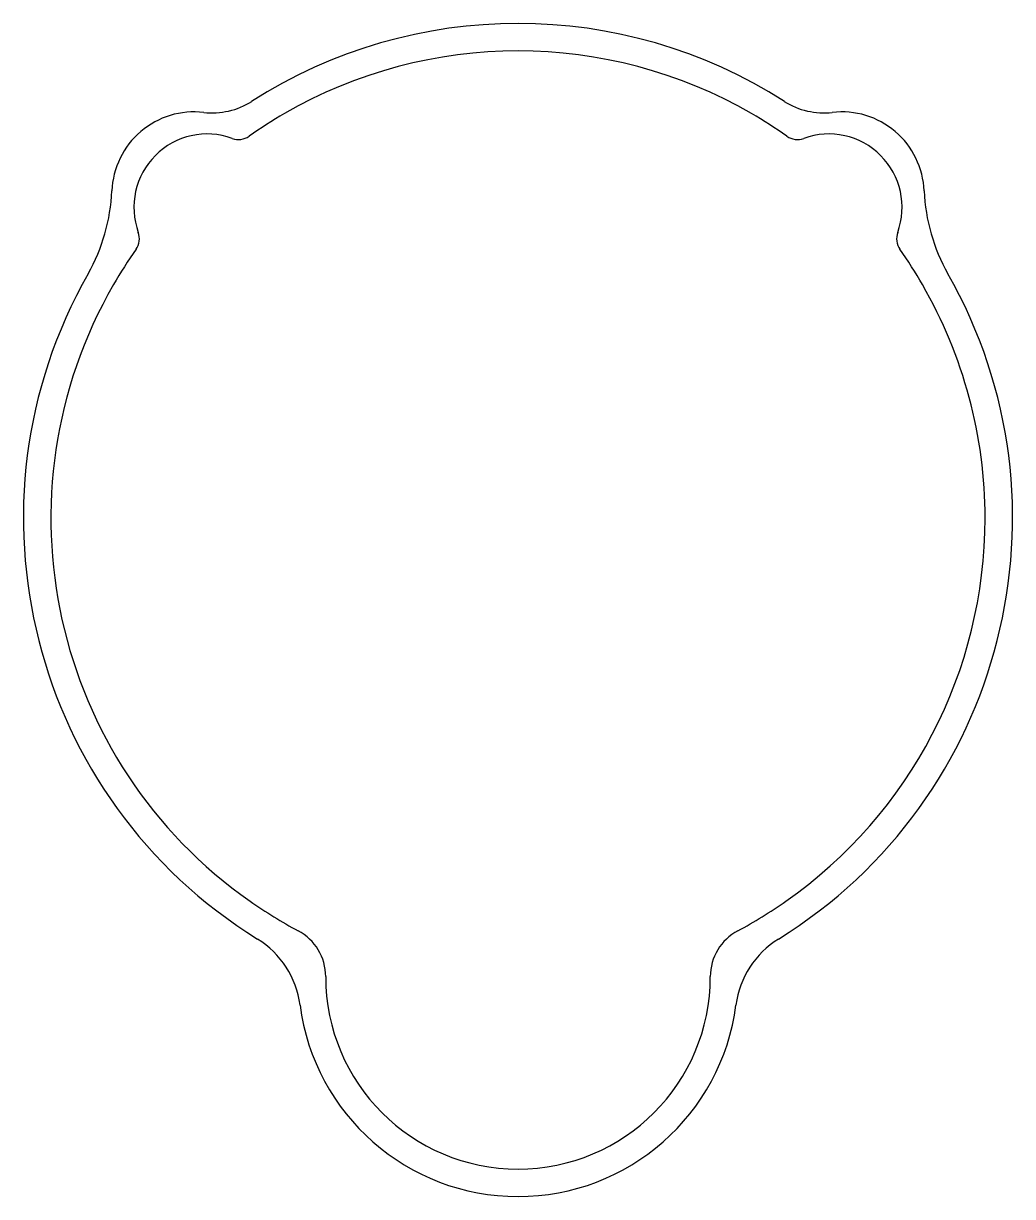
# Model space of a CAD drawing. Extents: x 94 to 202, y 41 to 169.
import ezdxf

# ---------------------------------------------------------------- set-up
doc = ezdxf.new("R2010")
doc.units = 0
doc.layers.add('View016', color=7, linetype='CONTINUOUS')

msp = doc.modelspace()

# ---------------------------------------------------------------- linework, layer by layer
at = {"layer": 'View016'}
for centre, radius, start, end in [((148.5, 115), 54, 57.4158, 122.584), ((148.5, 115), 51, 60, 120), ((115.111, 167.241), 8, -96.6409, -57.4158), ((181.889, 167.241), 8, -122.584, -83.3591), ((113.145, 150.355), 9, 83.3591, 177.591), ((148.5, 115), 51, 120, 125.15), ((148.5, 115), 51, 54.8499, 60), ((183.855, 150.355), 9, 2.4093, 96.6409), ((114.559, 148.941), 8, 69.953, -159.953), ((117.987, 158.335), 2, -110.047, -54.8499), ((179.013, 158.335), 2, -125.15, -69.953), ((182.441, 148.941), 8, -20.047, 110.047), ((84.17, 151.574), 20, -29.6202, -2.4093), ((212.83, 151.574), 20, -177.591, -150.38), ((105.165, 145.513), 2, -35.1501, 20.047), ((191.835, 145.513), 2, 159.953, -144.85), ((148.5, 115), 51, 144.85, 150), ((148.5, 115), 51, 30, 35.1501), ((148.5, 115), 54, 150.38, -121.788), ((148.5, 115), 54, -58.2117, 29.6202), ((148.5, 115), 51, 150, -125), ((148.5, 115), 51, 0, 30), ((148.5, 115), 51, -55, 0), ((148.5, 115), 51, -125, -118.072), ((148.5, 115), 51, -61.9275, -55), ((121.833, 65), 5.667, 0, 61.9275), ((175.167, 65), 5.667, 118.072, 180), ((114.786, 60.6), 10, 7.4356, 58.2117), ((182.214, 60.6), 10, 121.788, 172.564), ((148.5, 65), 21, 180, 0), ((148.5, 65), 24, -172.564, -7.4356)]:
    msp.add_arc(centre, radius, start, end, dxfattribs=at)

doc.saveas('drawing.dxf')
